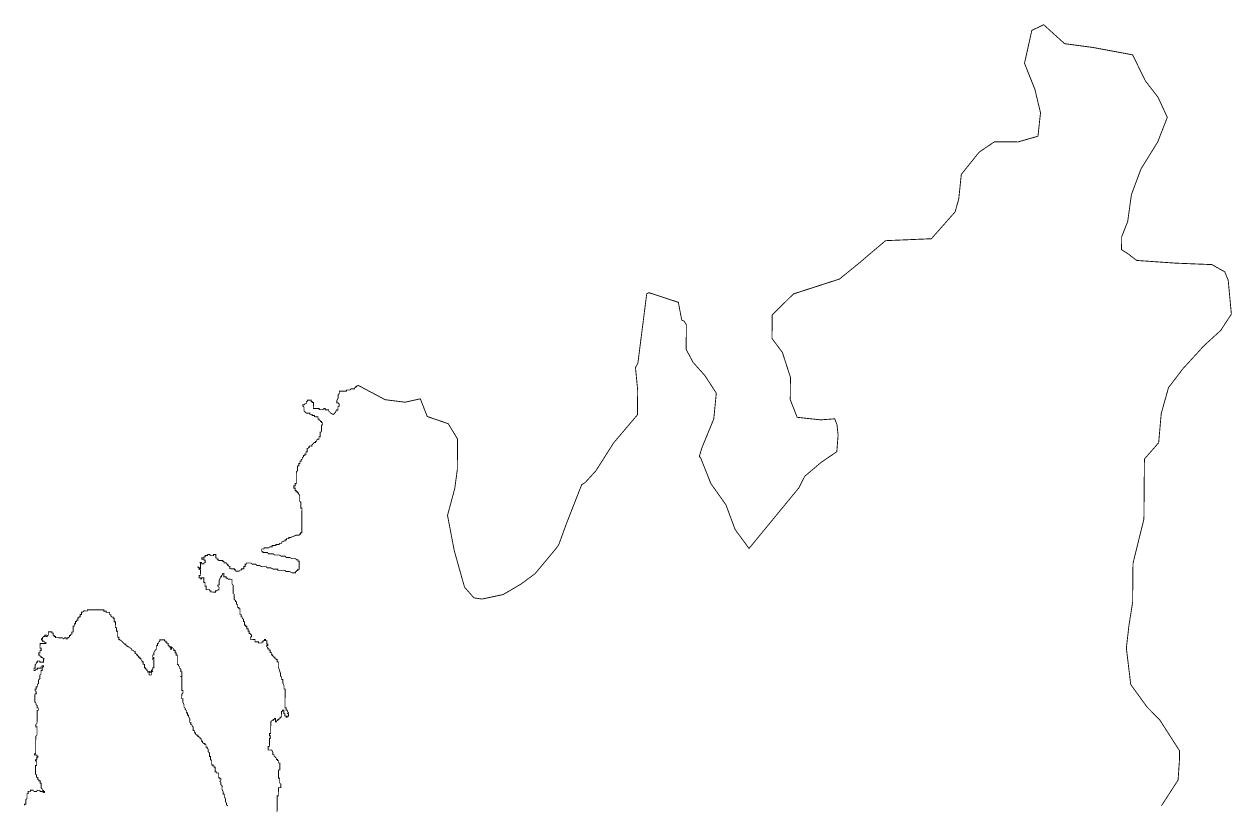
# Model space of a CAD drawing. Header units: metres. Extents: x 257673 to 289848, y 2129691 to 2228029.
# Drawn here: x 283410 to 287514, y 2136202 to 2138855 of the extents above; entities that cross this region are included whole.
import ezdxf

# ---------------------------------------------------------------- set-up
doc = ezdxf.new("R2010")
doc.units = ezdxf.units.M
doc.header["$MEASUREMENT"] = 0
doc.layers.add('HAZARDS LINE', color=1, linetype='Continuous')

msp = doc.modelspace()

# ---------------------------------------------------------------- linework, layer by layer
at = {"layer": 'HAZARDS LINE', "lineweight": 0, "const_width": 2.99}
for points in [[(287274.3, 2136199.1), (287330.9, 2136286.5), (287335.5, 2136354.3), (287335.7, 2136386.2), (287268.8, 2136490.5), (287249, 2136510.7), (287225.3, 2136534.8), (287170, 2136611.1), (287155.1, 2136735), (287163.8, 2136810.8), (287176.4, 2136890.5), (287177.6, 2137022.2), (287214.8, 2137173.5), (287216.5, 2137377.1), (287264.9, 2137432.5), (287273.7, 2137532.2), (287298.4, 2137619.8), (287346.8, 2137683.3), (287419.3, 2137762.5), (287475.6, 2137813.9), (287512, 2137869.5), (287501.1, 2137985.3), (287489.3, 2138013.3), (287445.6, 2138037.7), (287322, 2138042.7), (287190.4, 2138051.8), (287158.6, 2138076), (287138.8, 2138088.2), (287139.2, 2138132.1), (287159.6, 2138183.8), (287172.3, 2138275.5), (287205, 2138363), (287261.6, 2138454.3), (287294.3, 2138537.9), (287262.9, 2138606), (287219.5, 2138662.2), (287176.4, 2138750.4), (287040.9, 2138775.5), (286945.2, 2138788.3), (286874, 2138852.8), (286833.9, 2138833.2), (286809, 2138721.6), (286844.2, 2138633.5), (286863.4, 2138553.5), (286854.8, 2138473.8), (286786.8, 2138454.4), (286706.9, 2138455.1), (286654.8, 2138419.6), (286594.3, 2138344.3), (286585.6, 2138260.6), (286573.2, 2138216.8), (286492.6, 2138125.6), (286336.9, 2138119), (286280.7, 2138071.6), (286248.5, 2138043.9), (286180.2, 2137988.6), (286024.1, 2137938.1), (285951.7, 2137866.9), (285951, 2137787), (285986.5, 2137738.8), (286013.7, 2137654.8), (286013, 2137579), (286036.5, 2137518.9), (286116.2, 2137510.2), (286164.1, 2137513.8), (286171.9, 2137493.8), (286175.6, 2137457.8), (286171.2, 2137402), (286119, 2137366.5), (286062.7, 2137319.1), (286042.4, 2137279.4), (285873, 2137073.3), (285825.7, 2137137.5), (285794.5, 2137221.6), (285743.2, 2137293.9), (285708.1, 2137382), (285704.1, 2137386), (285712.3, 2137413.9), (285753.1, 2137513.3), (285761.8, 2137601.1), (285722.4, 2137661.3), (285682.9, 2137705.5), (285659.3, 2137749.6), (285660.1, 2137833.4), (285652.2, 2137845.5), (285644.2, 2137849.5), (285632.8, 2137909.5), (285533.3, 2137942.3), (285525.3, 2137938.4), (285495.3, 2137703.1), (285487.2, 2137687.2), (285494.5, 2137611.3), (285493.8, 2137527.5), (285413.2, 2137432.4), (285352.5, 2137337.1), (285316.3, 2137297.5), (285304.2, 2137289.7), (285251.2, 2137154.4), (285226.7, 2137086.8), (285218.6, 2137074.9), (285146, 2136987.7), (285097.8, 2136952.2), (285037.6, 2136916.8), (284965.7, 2136901.4), (284937.8, 2136905.6), (284906.2, 2136941.8), (284871.3, 2137065.9), (284848.4, 2137185.8), (284873.1, 2137277.4), (284881.7, 2137341.2), (284882.5, 2137444.9), (284851.1, 2137497.1), (284779.4, 2137521.7), (284756, 2137581.7), (284704, 2137570.2), (284636.3, 2137578.8), (284544.9, 2137627.4), (284540.9, 2137627.5), (284540.9, 2137623.5), (284536.9, 2137623.5), (284536.8, 2137619.5), (284532.9, 2137619.6), (284532.8, 2137615.6), (284520.9, 2137615.7), (284516.8, 2137611.7), (284504.9, 2137611.8), (284504.8, 2137607.8), (284480.9, 2137608), (284480.8, 2137600.1), (284476.8, 2137596.1), (284476.7, 2137584.1), (284472.6, 2137576.2), (284472.6, 2137568.2), (284476.5, 2137568.2), (284480.5, 2137564.1), (284480.4, 2137556.1), (284476.4, 2137556.2), (284476.3, 2137544.2), (284472.4, 2137544.2), (284472.3, 2137540.3), (284468.3, 2137540.3), (284468.3, 2137536.3), (284460.2, 2137528.4), (284452.3, 2137532.4), (284448.3, 2137536.5), (284444.4, 2137540.5), (284444.4, 2137544.5), (284432.4, 2137544.6), (284432.5, 2137548.6), (284428.5, 2137548.6), (284424.5, 2137544.7), (284412.5, 2137544.8), (284412.5, 2137548.7), (284392.6, 2137548.9), (284392.7, 2137568.9), (284388.8, 2137568.9), (284388.8, 2137572.9), (284384.8, 2137572.9), (284384.8, 2137576.9), (284372.9, 2137577), (284372.8, 2137573), (284368.8, 2137573.1), (284368.8, 2137565.1), (284364.8, 2137565.1), (284360.8, 2137561.2), (284356.8, 2137561.2), (284356.7, 2137557.2), (284360.7, 2137553.2), (284360.6, 2137541.2), (284368.5, 2137533.2), (284380.5, 2137533.1), (284380.4, 2137529.1), (284388.4, 2137529), (284388.4, 2137525), (284396.4, 2137524.9), (284396.3, 2137520.9), (284408.3, 2137520.8), (284408.2, 2137512.9), (284412.2, 2137512.8), (284412.2, 2137508.8), (284416.2, 2137508.8), (284416.1, 2137504.8), (284420.1, 2137504.8), (284420.1, 2137500.8), (284424.1, 2137500.8), (284424, 2137492.8), (284420, 2137492.8), (284419.8, 2137468.9), (284415.8, 2137468.9), (284415.7, 2137452.9), (284411.7, 2137453), (284411.6, 2137445), (284407.7, 2137445), (284403.6, 2137441.1), (284403.6, 2137437.1), (284399.6, 2137437.1), (284399.6, 2137433.1), (284395.6, 2137433.1), (284391.6, 2137429.2), (284387.5, 2137425.2), (284387.5, 2137421.2), (284379.5, 2137421.3), (284379.5, 2137417.3), (284375.5, 2137417.4), (284375.5, 2137413.4), (284371.5, 2137413.4), (284371.4, 2137401.4), (284367.4, 2137401.5), (284367.3, 2137393.5), (284363.3, 2137393.5), (284363.3, 2137389.5), (284359.3, 2137389.6), (284359.3, 2137385.6), (284355.2, 2137381.6), (284355.2, 2137377.6), (284351.2, 2137373.7), (284351.1, 2137369.7), (284347.1, 2137369.7), (284347.1, 2137361.7), (284343.1, 2137361.8), (284343, 2137353.8), (284339, 2137353.8), (284338.9, 2137337.8), (284334.9, 2137333.9), (284334.5, 2137294), (284330.5, 2137294), (284330.5, 2137286), (284326.5, 2137286.1), (284326.4, 2137278.1), (284330.4, 2137278), (284330.3, 2137270.1), (284334.3, 2137270), (284334.3, 2137266), (284338.3, 2137266), (284338.2, 2137262), (284342.2, 2137262), (284342.2, 2137258), (284346.2, 2137254), (284346, 2137234), (284349.9, 2137230), (284349.8, 2137210), (284353.8, 2137210), (284353, 2137126.2), (284349.1, 2137126.2), (284349, 2137122.2), (284345, 2137122.3), (284345, 2137118.3), (284333, 2137118.4), (284325, 2137114.4), (284321, 2137114.5), (284317, 2137110.5), (284309, 2137110.6), (284309, 2137106.6), (284301, 2137106.7), (284301, 2137102.7), (284297, 2137102.7), (284296.9, 2137098.7), (284292.9, 2137098.8), (284284.9, 2137094.8), (284284.9, 2137090.8), (284276.9, 2137090.9), (284276.9, 2137086.9), (284264.9, 2137087), (284264.9, 2137083), (284252.9, 2137083.1), (284252.9, 2137079.1), (284244.9, 2137079.2), (284240.9, 2137075.3), (284224.9, 2137075.4), (284224.9, 2137071.4), (284216.9, 2137071.5), (284216.8, 2137063.5), (284220.8, 2137063.5), (284220.8, 2137059.5), (284236.7, 2137059.3), (284240.7, 2137055.3), (284256.7, 2137055.2), (284260.6, 2137051.1), (284276.6, 2137051), (284284.5, 2137046.9), (284296.5, 2137046.8), (284300.5, 2137042.8), (284312.4, 2137042.7), (284320.4, 2137038.7), (284332.3, 2137038.5), (284336.3, 2137034.5), (284340.3, 2137034.5), (284340.3, 2137030.5), (284344.2, 2137030.5), (284344, 2137002.5), (284340, 2137002.6), (284340, 2136998.6), (284336, 2136998.6), (284336, 2136994.6), (284332, 2136994.6), (284331.9, 2136990.7), (284320, 2136990.8), (284312, 2136994.8), (284300, 2136994.9), (284296.1, 2136998.9), (284272.1, 2136999.1), (284272.2, 2137003.1), (284256.2, 2137003.3), (284248.3, 2137007.3), (284236.3, 2137007.4), (284232.3, 2137011.5), (284216.4, 2137011.6), (284208.4, 2137015.7), (284200.5, 2137015.7), (284196.5, 2137019.8), (284184.5, 2137019.9), (284180.6, 2137023.9), (284164.6, 2137024), (284164.6, 2137020), (284160.6, 2137020.1), (284160.5, 2137012.1), (284156.5, 2137012.1), (284156.5, 2137004.1), (284148.5, 2137004.2), (284148.4, 2137000.2), (284144.5, 2137000.2), (284140.4, 2136996.3), (284128.5, 2136996.4), (284128.5, 2137000.4), (284124.5, 2137000.4), (284124.5, 2137004.4), (284108.6, 2137004.5), (284108.6, 2137012.5), (284104.6, 2137012.6), (284104.7, 2137016.5), (284100.7, 2137016.6), (284100.7, 2137020.6), (284096.7, 2137020.6), (284096.8, 2137024.6), (284088.8, 2137024.7), (284088.8, 2137028.7), (284084.8, 2137028.7), (284084.9, 2137032.7), (284068.9, 2137032.8), (284068.9, 2137036.8), (284065, 2137036.8), (284065, 2137040.8), (284061, 2137040.9), (284061.1, 2137052.8), (284053.1, 2137052.9), (284053.1, 2137048.9), (284041.1, 2137049), (284041.1, 2137053), (284033.2, 2137053.1), (284033.1, 2137049.1), (284025.1, 2137049.2), (284025.1, 2137045.2), (284021.1, 2137045.2), (284021.1, 2137041.2), (284013.1, 2137041.3), (284013.1, 2137037.3), (284021.1, 2137037.2), (284021, 2137033.2), (284025, 2137033.2), (284024.9, 2137025.2), (284021, 2137025.2), (284020.9, 2137021.3), (284012.9, 2137021.3), (284013, 2137025.3), (284009, 2137025.4), (284008.8, 2137005.4), (284004.8, 2137005.4), (284000.9, 2137009.5), (284004.9, 2137009.4), (284004.8, 2137005.4), (284004.8, 2137001.4), (284008.8, 2137001.4), (284008.6, 2136981.4), (284004.6, 2136981.5), (284004.5, 2136973.5), (284008.5, 2136973.5), (284008.5, 2136969.5), (284012.5, 2136969.4), (284012.5, 2136973.4), (284020.5, 2136973.4), (284020.4, 2136957.4), (284024.4, 2136957.4), (284024.3, 2136945.4), (284028.3, 2136945.4), (284028.1, 2136933.4), (284040.1, 2136933.3), (284040.1, 2136929.3), (284044.1, 2136929.3), (284044, 2136925.3), (284060, 2136925.1), (284060, 2136929.1), (284064, 2136929.1), (284068.1, 2136933), (284072, 2136933), (284072.1, 2136941), (284068.2, 2136945), (284068.2, 2136949), (284072.2, 2136949), (284072.3, 2136964.9), (284076.4, 2136972.9), (284076.4, 2136976.9), (284080.4, 2136976.8), (284080.4, 2136980.8), (284084.5, 2136984.8), (284084.5, 2136988.8), (284088.5, 2136988.7), (284088.4, 2136976.8), (284096.4, 2136976.7), (284096.3, 2136972.7), (284100.3, 2136972.7), (284104.3, 2136968.7), (284116.2, 2136968.6), (284116.1, 2136952.6), (284120.1, 2136948.6), (284119.8, 2136920.6), (284123.8, 2136916.6), (284123.6, 2136900.6), (284127.6, 2136896.6), (284127.6, 2136892.6), (284131.6, 2136892.6), (284131.5, 2136884.6), (284135.4, 2136880.6), (284135.4, 2136872.6), (284139.4, 2136872.6), (284139.3, 2136868.6), (284143.3, 2136868.5), (284143.2, 2136848.6), (284147.1, 2136848.6), (284147.1, 2136840.6), (284151.1, 2136840.5), (284151, 2136836.5), (284155, 2136832.5), (284154.9, 2136824.5), (284158.9, 2136824.5), (284158.8, 2136812.5), (284162.8, 2136812.5), (284162.8, 2136808.5), (284166.8, 2136808.5), (284166.7, 2136800.5), (284170.7, 2136800.5), (284170.6, 2136792.5), (284174.6, 2136792.4), (284174.5, 2136784.5), (284178.5, 2136784.4), (284178.5, 2136780.4), (284182.5, 2136780.4), (284182.4, 2136772.4), (284178.4, 2136772.4), (284178.3, 2136764.5), (284194.3, 2136764.3), (284194.2, 2136756.3), (284206.2, 2136756.2), (284206.2, 2136752.3), (284218.1, 2136752.2), (284218.2, 2136756.1), (284222.2, 2136756.1), (284222.2, 2136760.1), (284226.2, 2136760.1), (284226.2, 2136764.1), (284230.2, 2136764), (284230.2, 2136760), (284234.2, 2136760), (284234.1, 2136748), (284238.1, 2136748), (284238, 2136744), (284234, 2136744), (284234, 2136740), (284238, 2136736), (284237.9, 2136732), (284241.9, 2136732), (284241.9, 2136728), (284245.9, 2136728), (284245.8, 2136720), (284249.8, 2136719.9), (284249.7, 2136712), (284253.7, 2136711.9), (284253.7, 2136707.9), (284257.7, 2136707.9), (284257.6, 2136703.9), (284261.6, 2136703.9), (284261.6, 2136699.9), (284265.6, 2136699.9), (284265.6, 2136695.9), (284269.5, 2136695.8), (284269.5, 2136687.9), (284273.5, 2136687.8), (284273.3, 2136671.9), (284281.1, 2136647.8), (284281, 2136639.9), (284285, 2136635.8), (284284.9, 2136627.8), (284288.9, 2136627.8), (284288.8, 2136615.8), (284292.7, 2136607.8), (284292.6, 2136595.9), (284296.6, 2136595.8), (284296.1, 2136532), (284300.1, 2136531.9), (284300, 2136523.9), (284304, 2136523.9), (284304, 2136519.9), (284307.9, 2136515.9), (284303.9, 2136511.9), (284307.9, 2136511.9), (284307.8, 2136503.9), (284303.8, 2136504), (284303.8, 2136500), (284299.8, 2136500), (284299.8, 2136504), (284295.8, 2136504), (284295.9, 2136512), (284291.9, 2136512), (284292, 2136524), (284288, 2136524), (284288, 2136520.1), (284284, 2136520.1), (284283.8, 2136500.1), (284279.8, 2136500.2), (284279.8, 2136496.2), (284275.8, 2136496.2), (284275.8, 2136492.2), (284271.8, 2136492.3), (284271.8, 2136488.3), (284267.8, 2136488.3), (284267.7, 2136484.3), (284263.7, 2136484.3), (284263.8, 2136496.3), (284259.9, 2136496.4), (284259.8, 2136492.4), (284255.8, 2136492.4), (284255.8, 2136488.4), (284251.8, 2136488.4), (284247.8, 2136484.5), (284247.4, 2136444.6), (284243.5, 2136444.6), (284243.4, 2136436.6), (284247.4, 2136436.6), (284247.3, 2136428.6), (284243.3, 2136428.6), (284243.1, 2136400.7), (284239.1, 2136400.7), (284239, 2136388.8), (284251, 2136388.7), (284254.9, 2136380.6), (284254.8, 2136372.7), (284258.8, 2136372.6), (284258.8, 2136368.6), (284262.7, 2136364.6), (284266.7, 2136360.6), (284266.6, 2136356.6), (284270.6, 2136356.6), (284270.6, 2136352.6), (284274.6, 2136352.5), (284274.5, 2136344.6), (284278.5, 2136344.5), (284278.3, 2136320.6), (284274.3, 2136320.6), (284274.1, 2136292.7), (284278.1, 2136292.6), (284277.9, 2136276.7), (284281.9, 2136272.6), (284281.8, 2136260.7), (284273.8, 2136260.7), (284273.6, 2136232.8), (284269.6, 2136232.8), (284269.1, 2136173)], [(284101.7, 2136198.4), (284097.7, 2136202.4), (284097.7, 2136206.4), (284093.8, 2136214.4), (284093.9, 2136218.4), (284093.9, 2136222.4), (284090, 2136230.4), (284090, 2136234.4), (284090, 2136238.4), (284086, 2136238.4), (284086.1, 2136242.4), (284086.1, 2136246.4), (284082.2, 2136254.4), (284082.2, 2136258.4), (284082.3, 2136262.4), (284082.3, 2136266.4), (284078.3, 2136270.4), (284078.4, 2136274.4), (284078.4, 2136278.4), (284074.5, 2136282.4), (284078.5, 2136286.4), (284078.5, 2136290.4), (284074.5, 2136290.4), (284074.6, 2136294.4), (284070.6, 2136294.4), (284070.6, 2136298.4), (284070.6, 2136302.4), (284070.7, 2136306.4), (284070.7, 2136310.4), (284066.7, 2136310.4), (284062.7, 2136310.4), (284062.8, 2136314.4), (284058.8, 2136314.5), (284058.8, 2136318.5), (284058.8, 2136322.5), (284058.9, 2136326.4), (284058.9, 2136330.4), (284054.9, 2136330.5), (284054.9, 2136334.5), (284051, 2136334.5), (284051, 2136338.5), (284047, 2136338.5), (284047, 2136342.5), (284047.1, 2136346.5), (284047.1, 2136350.5), (284047.1, 2136354.5), (284043.1, 2136354.5), (284043.2, 2136358.5), (284043.2, 2136362.5), (284043.2, 2136366.5), (284039.3, 2136366.5), (284039.3, 2136370.5), (284039.3, 2136374.5), (284039.4, 2136378.5), (284035.4, 2136382.5), (284035.4, 2136386.5), (284035.5, 2136390.5), (284031.5, 2136394.5), (284031.6, 2136398.5), (284027.6, 2136398.6), (284027.6, 2136402.5), (284027.6, 2136406.5), (284023.6, 2136406.6), (284023.7, 2136410.6), (284019.7, 2136410.6), (284015.7, 2136414.6), (284015.8, 2136418.6), (284011.8, 2136418.6), (284011.8, 2136422.6), (284011.8, 2136426.6), (284007.8, 2136426.7), (284007.9, 2136430.7), (284003.9, 2136430.7), (284003.9, 2136434.7), (283999.9, 2136434.7), (284000, 2136438.7), (283996, 2136438.7), (283992, 2136442.8), (283992.1, 2136446.8), (283988.1, 2136446.8), (283988.1, 2136450.8), (283988.1, 2136454.8), (283984.1, 2136454.8), (283984.2, 2136458.8), (283984.2, 2136462.8), (283984.2, 2136466.8), (283980.3, 2136470.8), (283980.3, 2136474.8), (283976.3, 2136474.8), (283976.4, 2136478.8), (283976.4, 2136482.8), (283972.4, 2136482.8), (283972.4, 2136486.8), (283972.5, 2136490.8), (283972.5, 2136494.8), (283968.6, 2136502.8), (283968.6, 2136506.8), (283964.6, 2136506.9), (283964.7, 2136510.9), (283964.7, 2136514.8), (283960.7, 2136514.9), (283960.7, 2136518.9), (283960.8, 2136522.9), (283956.8, 2136526.9), (283956.9, 2136530.9), (283952.9, 2136534.9), (283952.9, 2136538.9), (283953, 2136542.9), (283949.1, 2136550.9), (283949.1, 2136554.9), (283949.1, 2136558.9), (283949.2, 2136562.9), (283945.2, 2136562.9), (283945.2, 2136566.9), (283945.2, 2136570.9), (283945.3, 2136574.9), (283945.3, 2136578.9), (283949.3, 2136582.8), (283949.4, 2136586.8), (283949.4, 2136590.8), (283945.4, 2136590.8), (283945.4, 2136594.8), (283945.5, 2136598.8), (283945.5, 2136602.8), (283945.5, 2136606.8), (283945.6, 2136610.8), (283945.6, 2136614.8), (283945.6, 2136618.8), (283945.7, 2136622.8), (283945.7, 2136626.8), (283945.7, 2136630.8), (283945.8, 2136634.7), (283941.8, 2136638.8), (283945.8, 2136638.7), (283945.8, 2136642.7), (283945.9, 2136646.7), (283945.9, 2136650.7), (283945.9, 2136654.7), (283942, 2136654.7), (283942, 2136658.7), (283942, 2136662.7), (283938.1, 2136666.7), (283938.1, 2136670.7), (283934.1, 2136674.8), (283934.2, 2136678.7), (283930.2, 2136678.8), (283930.2, 2136682.8), (283930.3, 2136686.8), (283930.3, 2136690.8), (283930.3, 2136694.7), (283930.4, 2136698.7), (283930.4, 2136702.7), (283930.4, 2136706.7), (283930.5, 2136710.7), (283926.5, 2136710.7), (283926.5, 2136714.7), (283926.5, 2136718.7), (283922.6, 2136718.8), (283922.6, 2136722.8), (283922.6, 2136726.7), (283918.6, 2136726.8), (283918.7, 2136730.8), (283914.7, 2136734.8), (283910.8, 2136738.8), (283910.7, 2136734.8), (283910.7, 2136730.8), (283906.7, 2136730.9), (283906.7, 2136734.9), (283906.8, 2136738.9), (283902.8, 2136738.9), (283902.8, 2136742.9), (283898.8, 2136742.9), (283898.9, 2136746.9), (283898.9, 2136750.9), (283894.9, 2136750.9), (283894.9, 2136754.9), (283890.9, 2136755), (283891, 2136758.9), (283887, 2136759), (283887, 2136763), (283883, 2136763), (283879, 2136763), (283875, 2136763.1), (283871.1, 2136763.1), (283871, 2136759.1), (283867, 2136755.2), (283867, 2136751.2), (283863, 2136751.2), (283862.9, 2136747.2), (283862.9, 2136743.2), (283858.9, 2136743.3), (283858.9, 2136739.3), (283858.8, 2136735.3), (283858.8, 2136731.3), (283854.8, 2136727.3), (283850.7, 2136719.4), (283850.7, 2136715.4), (283850.7, 2136711.4), (283846.7, 2136711.4), (283846.6, 2136707.4), (283846.6, 2136703.4), (283850.6, 2136703.4), (283850.6, 2136699.4), (283846.6, 2136699.5), (283846.5, 2136695.5), (283850.5, 2136695.4), (283850.5, 2136691.4), (283850.5, 2136687.4), (283850.4, 2136683.5), (283850.4, 2136679.5), (283850.4, 2136675.5), (283850.3, 2136671.5), (283850.3, 2136667.5), (283846.3, 2136667.5), (283846.3, 2136663.5), (283846.2, 2136659.5), (283842.2, 2136659.6), (283842.2, 2136655.6), (283846.2, 2136655.6), (283842.2, 2136651.6), (283842.1, 2136647.6), (283842.1, 2136643.6), (283838.1, 2136643.6), (283834.1, 2136643.7), (283834.1, 2136647.7), (283834.2, 2136651.7), (283838.2, 2136651.6), (283838.2, 2136655.6), (283834.2, 2136655.7), (283830.2, 2136655.7), (283830.2, 2136651.7), (283830.2, 2136655.7), (283826.3, 2136659.7), (283826.3, 2136663.7), (283822.3, 2136663.7), (283822.3, 2136667.7), (283818.4, 2136667.8), (283818.4, 2136671.8), (283818.4, 2136675.7), (283818.5, 2136679.7), (283814.5, 2136679.8), (283814.5, 2136683.8), (283814.5, 2136687.8), (283810.5, 2136687.8), (283810.6, 2136691.8), (283806.6, 2136695.8), (283806.7, 2136699.8), (283802.7, 2136699.8), (283802.7, 2136703.8), (283798.7, 2136703.9), (283798.7, 2136707.8), (283794.8, 2136707.9), (283794.8, 2136711.9), (283790.8, 2136711.9), (283790.8, 2136715.9), (283786.8, 2136715.9), (283786.9, 2136719.9), (283786.9, 2136723.9), (283782.9, 2136723.9), (283779, 2136728), (283775, 2136728), (283775, 2136732), (283763.1, 2136740.1), (283759.1, 2136740.1), (283759.2, 2136744.1), (283755.2, 2136744.1), (283755.2, 2136748.1), (283751.2, 2136748.2), (283747.2, 2136752.2), (283743.3, 2136756.2), (283739.3, 2136760.2), (283735.3, 2136760.3), (283735.4, 2136764.3), (283731.4, 2136764.3), (283731.4, 2136768.3), (283731.5, 2136772.3), (283727.5, 2136772.3), (283727.5, 2136776.3), (283727.5, 2136780.3), (283727.6, 2136784.3), (283727.6, 2136788.3), (283727.6, 2136792.3), (283723.6, 2136792.3), (283723.7, 2136796.3), (283723.7, 2136800.3), (283723.8, 2136804.3), (283719.8, 2136804.3), (283719.8, 2136808.3), (283719.8, 2136812.3), (283719.9, 2136816.3), (283719.9, 2136820.3), (283719.9, 2136824.3), (283715.9, 2136824.3), (283716, 2136828.3), (283716, 2136832.3), (283716, 2136836.3), (283712.1, 2136836.3), (283712.1, 2136840.3), (283708.1, 2136840.3), (283704.1, 2136844.4), (283704.2, 2136848.4), (283700.2, 2136848.4), (283700.2, 2136852.4), (283700.3, 2136856.4), (283696.3, 2136856.4), (283692.3, 2136856.4), (283688.3, 2136856.5), (283688.3, 2136860.5), (283684.3, 2136860.5), (283680.3, 2136860.5), (283680.4, 2136864.5), (283676.4, 2136864.6), (283672.4, 2136864.6), (283668.4, 2136864.6), (283664.4, 2136864.7), (283660.4, 2136864.7), (283656.4, 2136864.7), (283652.4, 2136864.8), (283648.4, 2136864.8), (283644.5, 2136864.8), (283640.5, 2136864.9), (283636.5, 2136864.9), (283632.5, 2136864.9), (283628.5, 2136865), (283624.5, 2136865), (283624.5, 2136861), (283620.5, 2136861), (283616.5, 2136861.1), (283612.5, 2136861.1), (283608.5, 2136857.2), (283604.5, 2136857.2), (283604.5, 2136853.2), (283604.4, 2136849.2), (283600.4, 2136849.2), (283600.4, 2136845.2), (283600.4, 2136841.3), (283596.4, 2136841.3), (283596.3, 2136837.3), (283592.3, 2136837.3), (283592.3, 2136833.3), (283592.3, 2136829.4), (283588.3, 2136829.4), (283588.2, 2136825.4), (283584.3, 2136825.4), (283584.2, 2136821.4), (283584.2, 2136817.4), (283580.2, 2136817.5), (283580.2, 2136813.5), (283580.1, 2136809.5), (283576.1, 2136809.5), (283576.1, 2136805.5), (283576.1, 2136801.6), (283576, 2136797.6), (283576, 2136793.6), (283576, 2136789.6), (283572, 2136789.6), (283571.9, 2136785.6), (283571.9, 2136781.6), (283567.9, 2136781.7), (283567.9, 2136777.7), (283563.9, 2136777.7), (283563.9, 2136773.7), (283559.8, 2136769.8), (283555.8, 2136769.8), (283555.8, 2136765.8), (283551.8, 2136765.8), (283551.9, 2136769.8), (283547.9, 2136769.9), (283543.8, 2136765.9), (283539.9, 2136769.9), (283535.9, 2136770), (283527.9, 2136770), (283523.9, 2136770.1), (283519.9, 2136770.1), (283515.9, 2136770.1), (283516, 2136774.1), (283512, 2136774.2), (283512, 2136778.2), (283508, 2136778.2), (283508.1, 2136782.2), (283508.1, 2136786.2), (283504.1, 2136786.2), (283504.1, 2136790.2), (283500.2, 2136790.2), (283496.2, 2136790.3), (283492.2, 2136790.3), (283492.1, 2136786.3), (283492.1, 2136778.3), (283488.1, 2136778.4), (283488, 2136774.4), (283484.1, 2136774.4), (283484.1, 2136778.4), (283480.1, 2136778.4), (283480.1, 2136774.4), (283476.1, 2136774.5), (283472.1, 2136770.5), (283472, 2136766.5), (283468, 2136766.6), (283468, 2136762.6), (283472, 2136762.5), (283471.9, 2136758.5), (283475.9, 2136758.5), (283479.9, 2136754.5), (283483.9, 2136754.4), (283483.9, 2136750.5), (283479.9, 2136750.5), (283475.9, 2136750.5), (283471.9, 2136750.6), (283467.9, 2136750.6), (283463.9, 2136750.6), (283463.9, 2136746.6), (283463.8, 2136742.6), (283463.8, 2136738.7), (283463.8, 2136734.7), (283467.8, 2136734.6), (283467.7, 2136730.6), (283467.7, 2136726.6), (283463.7, 2136726.7), (283463.7, 2136722.7), (283463.6, 2136718.7), (283459.6, 2136718.7), (283459.6, 2136714.7), (283459.6, 2136710.7), (283463.6, 2136710.7), (283463.5, 2136706.7), (283467.5, 2136706.7), (283467.5, 2136702.7), (283471.5, 2136702.7), (283475.4, 2136698.6), (283479.4, 2136698.6), (283475.4, 2136698.6), (283475.4, 2136694.6), (283475.3, 2136686.7), (283471.3, 2136686.7), (283467.3, 2136686.7), (283463.4, 2136686.8), (283463.4, 2136690.8), (283459.4, 2136690.8), (283455.4, 2136690.8), (283455.4, 2136686.8), (283451.4, 2136686.9), (283451.3, 2136682.9), (283447.3, 2136678.9), (283447.3, 2136674.9), (283447.3, 2136670.9), (283447.2, 2136667), (283443.2, 2136667), (283443.2, 2136663), (283443.2, 2136659), (283447.2, 2136659), (283451.2, 2136662.9), (283455.2, 2136662.9), (283455.2, 2136666.9), (283459.2, 2136666.8), (283463.2, 2136666.8), (283467.2, 2136666.8), (283467.2, 2136670.8), (283471.2, 2136670.7), (283471.2, 2136674.7), (283475.2, 2136674.7), (283475.2, 2136670.7), (283471.2, 2136666.7), (283471.1, 2136662.8), (283471.1, 2136658.8), (283467.1, 2136658.8), (283467.1, 2136654.8), (283467, 2136650.8), (283467, 2136646.8), (283463, 2136642.9), (283462.9, 2136638.9), (283462.9, 2136634.9), (283462.9, 2136630.9), (283458.8, 2136626.9), (283458.8, 2136622.9), (283458.8, 2136619), (283458.7, 2136615), (283454.7, 2136611), (283454.7, 2136607), (283454.7, 2136603), (283450.7, 2136603.1), (283450.6, 2136599.1), (283450.6, 2136595.1), (283446.6, 2136595.1), (283446.6, 2136591.1), (283450.5, 2136587.1), (283450.5, 2136583.1), (283450.5, 2136579.1), (283446.5, 2136579.1), (283446.4, 2136575.2), (283446.4, 2136571.2), (283446.4, 2136567.2), (283446.3, 2136563.2), (283446.3, 2136559.2), (283446.3, 2136555.2), (283446.2, 2136551.2), (283450.2, 2136547.2), (283450.2, 2136543.2), (283454.1, 2136539.2), (283454.1, 2136535.2), (283454, 2136531.2), (283458, 2136531.2), (283458, 2136527.2), (283458, 2136523.2), (283454, 2136523.2), (283453.9, 2136519.2), (283453.9, 2136515.2), (283453.9, 2136511.2), (283453.8, 2136507.2), (283453.8, 2136503.3), (283453.8, 2136499.3), (283453.7, 2136495.3), (283453.7, 2136491.3), (283453.7, 2136487.3), (283453.6, 2136483.3), (283453.6, 2136479.3), (283449.6, 2136475.3), (283449.5, 2136471.4), (283449.5, 2136467.4), (283453.5, 2136467.3), (283453.5, 2136463.3), (283453.4, 2136459.3), (283453.4, 2136455.4), (283453.4, 2136451.4), (283453.3, 2136447.4), (283453.3, 2136443.4), (283453.3, 2136439.4), (283449.2, 2136435.4), (283449.2, 2136431.4), (283449.2, 2136427.5), (283449.1, 2136423.5), (283449.1, 2136419.5), (283449.1, 2136415.5), (283449, 2136411.5), (283449, 2136407.5), (283449, 2136403.5), (283448.9, 2136399.5), (283448.9, 2136395.5), (283448.9, 2136391.5), (283448.8, 2136387.5), (283448.8, 2136383.6), (283448.8, 2136379.6), (283448.7, 2136375.6), (283444.7, 2136375.6), (283444.7, 2136371.6), (283448.7, 2136371.6), (283452.7, 2136371.5), (283452.6, 2136367.6), (283456.6, 2136367.5), (283456.6, 2136363.5), (283452.6, 2136363.6), (283452.6, 2136359.6), (283452.5, 2136355.6), (283448.5, 2136355.6), (283448.5, 2136351.6), (283452.5, 2136351.6), (283452.5, 2136347.6), (283452.4, 2136343.6), (283452.4, 2136339.6), (283452.4, 2136335.6), (283448.4, 2136335.7), (283448.3, 2136331.7), (283448.3, 2136327.7), (283448.3, 2136323.7), (283448.2, 2136319.7), (283448.2, 2136315.7), (283448.2, 2136311.7), (283448.1, 2136307.7), (283452.1, 2136303.7), (283452.1, 2136299.7), (283452, 2136295.7), (283456, 2136295.7), (283456, 2136291.7), (283455.9, 2136287.7), (283459.9, 2136287.7), (283459.9, 2136283.7), (283463.9, 2136283.6), (283463.9, 2136279.7), (283463.8, 2136275.7), (283467.8, 2136275.6), (283467.8, 2136271.6), (283467.7, 2136267.6), (283467.7, 2136263.7), (283467.7, 2136259.7), (283471.6, 2136255.6), (283471.6, 2136251.6), (283475.6, 2136251.6), (283475.6, 2136247.6), (283479.5, 2136247.6), (283479.5, 2136243.6), (283475.5, 2136243.6), (283471.6, 2136247.7), (283467.6, 2136247.7), (283463.6, 2136247.7), (283463.6, 2136251.7), (283459.6, 2136251.7), (283455.6, 2136251.8), (283451.6, 2136247.8), (283447.6, 2136247.9), (283443.6, 2136247.9), (283439.7, 2136251.9), (283435.7, 2136252), (283431.7, 2136252), (283431.7, 2136248), (283427.7, 2136248), (283423.7, 2136248.1), (283423.6, 2136244.1), (283423.6, 2136240.1), (283419.6, 2136240.1), (283419.6, 2136236.1), (283419.6, 2136232.1), (283419.5, 2136228.1), (283419.5, 2136224.2), (283415.5, 2136220.2), (283415.4, 2136212.2), (283415.4, 2136208.2), (283415.3, 2136204.2), (283411.3, 2136204.3), (283411.3, 2136200.3)]]:
    msp.add_lwpolyline(points, dxfattribs=at)
msp.add_lwpolyline([(284005, 2137025.4), (284009, 2137025.4)], close=True, dxfattribs=at)

doc.saveas('drawing.dxf')
